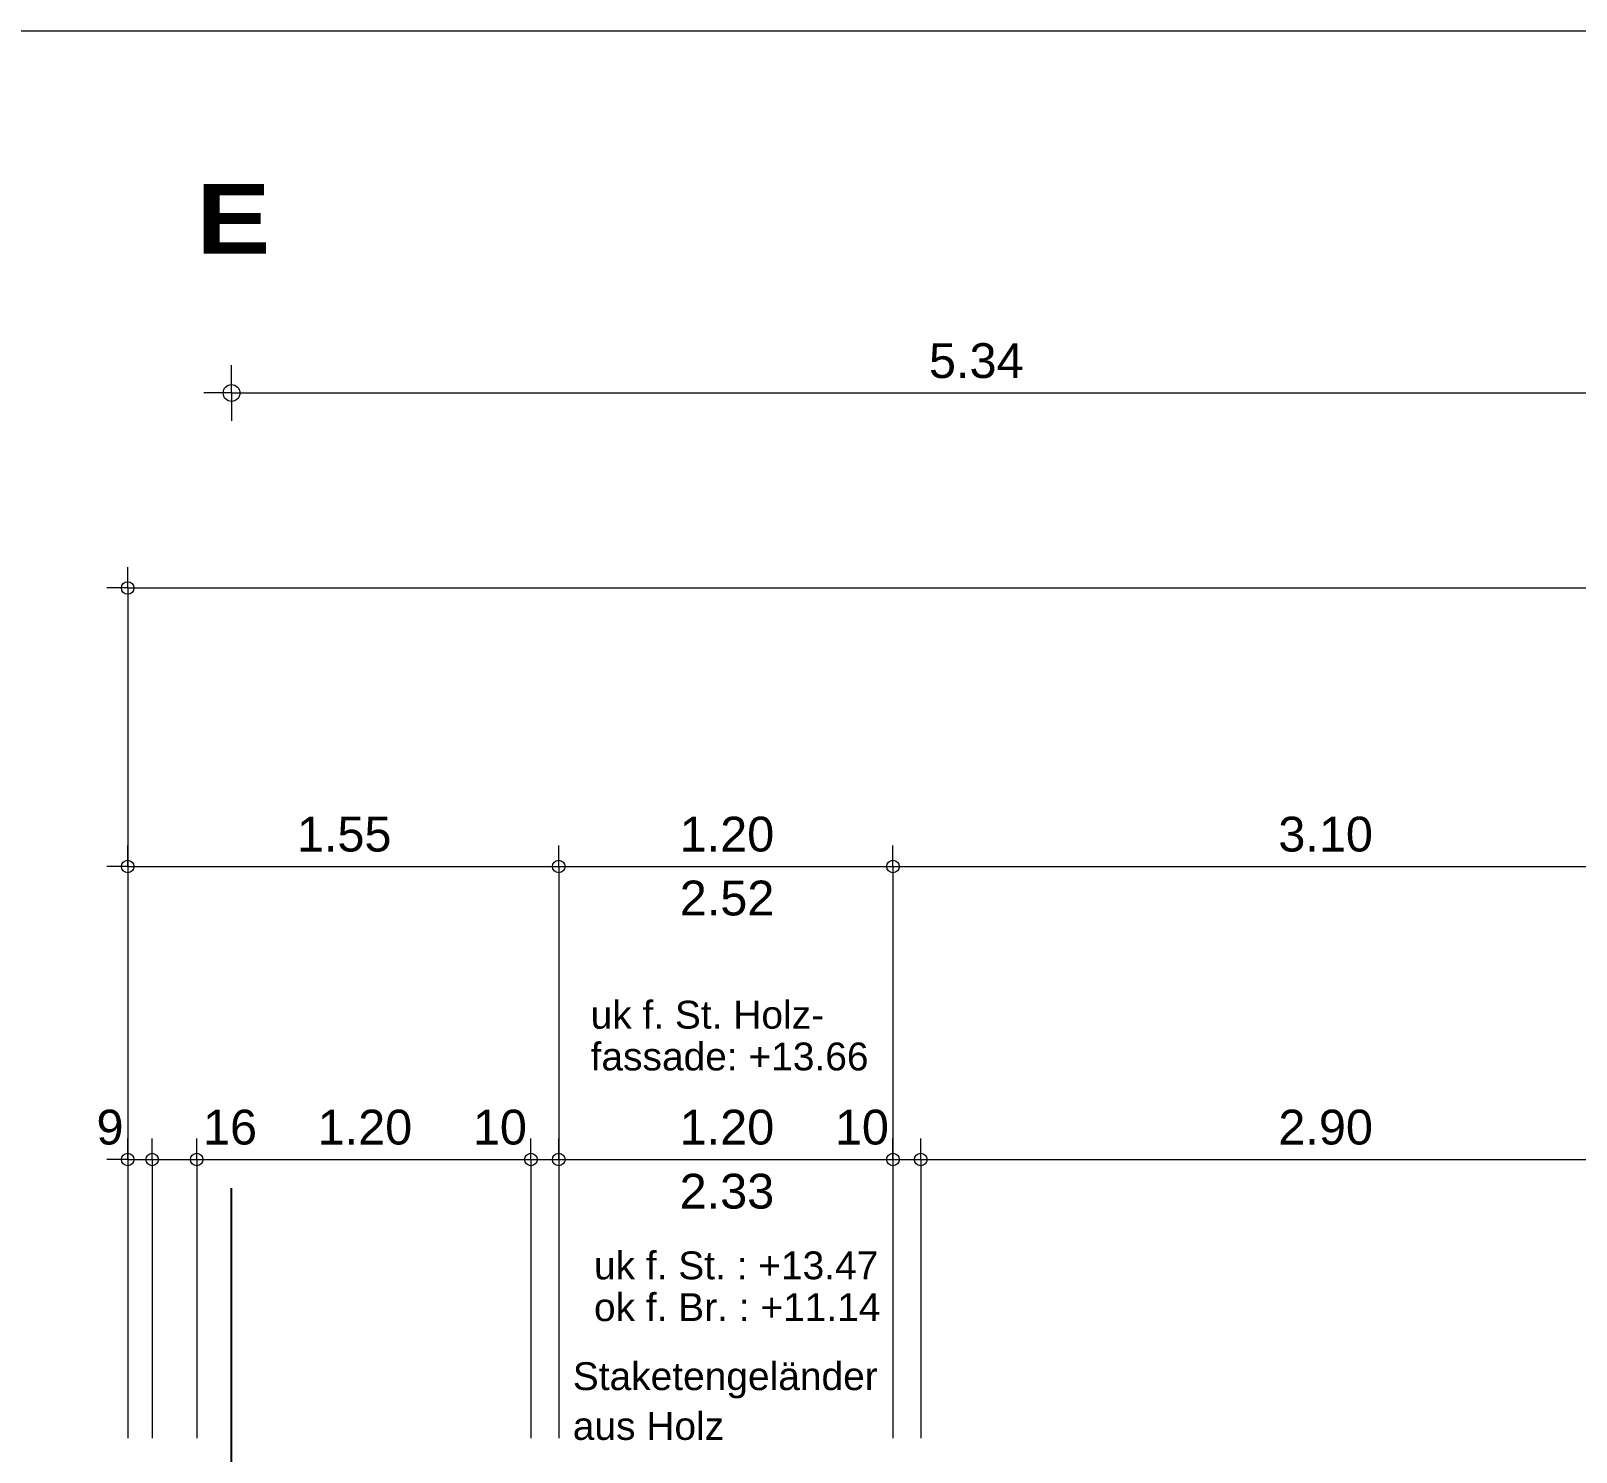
# Model space of a CAD drawing. Header units: metres. Extents: x 0.003 to 0.843, y 0.003 to 0.597.
# Drawn here: x 0.3104 to 0.4214, y 0.495 to 0.597 of the extents above; entities that cross this region are included whole.
import ezdxf

# ---------------------------------------------------------------- set-up
doc = ezdxf.new("R2010")
doc.units = ezdxf.units.M
for name, pattern in [('AUSGEZOGEN', [0]), ('LINIE_23', [0.0079, 0.004, -0.0013, 0, -0.0013, 0, -0.0013]), ('RAND', [44.45, 12.7, -6.35, 12.7, -6.35, 0, -6.35])]:
    doc.linetypes.add(name, pattern=pattern)
for name, color, linetype, lineweight in [('Bauachsen grob', 7, 'RAND', 13), ('Plankopf', 7, 'AUSGEZOGEN', 13), ('Text Koten', 7, 'AUSGEZOGEN', 25), ('Text Werkplan Ausfuehrung', 7, 'AUSGEZOGEN', 25), ('Vorprojektmasse', 7, 'AUSGEZOGEN', 13), ('Werkplan- Ausfuehrungsmasse', 7, 'AUSGEZOGEN', 13)]:
    doc.layers.add(name, color=color, linetype=linetype, lineweight=lineweight)
doc.styles.add('ARIAL', font='ARIAL.TTF')
doc.styles.add('Arial Black', font='Arial Black')

msp = doc.modelspace()

# ---------------------------------------------------------------- linework, layer by layer
at = {"layer": 'Bauachsen grob', "color": 32, "linetype": 'LINIE_23', "lineweight": 25, "true_color": 0xc36e14}
msp.add_line((0.32486, 0.0139), (0.32486, 0.581), dxfattribs=at)
at = {"layer": 'Plankopf', "color": 7, "linetype": 'AUSGEZOGEN', "lineweight": 13}
msp.add_line((0.003, 0.597), (0.843, 0.597), dxfattribs=at)
at = {"layer": 'Vorprojektmasse', "color": 32, "linetype": 'AUSGEZOGEN', "lineweight": 13, "true_color": 0xc36e14}
for q in [(0.32486, 0.573), (0.32286, 0.571), (0.32486, 0.569)]:
    msp.add_line((0.32486, 0.571), q, dxfattribs=at)
msp.add_lwpolyline([(0.32486, 0.571), (0.37312, 0.571), (0.37312, 0.571), (0.43166, 0.571)], dxfattribs=at)
msp.add_circle((0.32486, 0.571), 0.0006, dxfattribs=at)
at = {"layer": 'Werkplan- Ausfuehrungsmasse', "color": 7, "linetype": 'AUSGEZOGEN', "lineweight": 13}
for p, q in [((0.3174, 0.557), (0.3174, 0.5585)), ((0.3174, 0.557), (0.3159, 0.557)), ((0.3174, 0.557), (0.3174, 0.5555)), ((0.3174, 0.557), (0.3174, 0.533)), ((0.3174, 0.537), (0.3174, 0.5385)), ((0.34836, 0.537), (0.34836, 0.5385)), ((0.37236, 0.537), (0.37236, 0.5385)), ((0.3174, 0.537), (0.3159, 0.537)), ((0.3174, 0.537), (0.3174, 0.5355)), ((0.34836, 0.537), (0.34836, 0.5355)), ((0.37236, 0.537), (0.37236, 0.5355)), ((0.3174, 0.51596), (0.3174, 0.51746)), ((0.31916, 0.51596), (0.31916, 0.51746)), ((0.32236, 0.51596), (0.32236, 0.51746)), ((0.34636, 0.51596), (0.34636, 0.51746)), ((0.34836, 0.51596), (0.34836, 0.51746)), ((0.37236, 0.51596), (0.37236, 0.51746)), ((0.37436, 0.51596), (0.37436, 0.51746)), ((0.3174, 0.51596), (0.3159, 0.51596)), ((0.3174, 0.51596), (0.3174, 0.51446)), ((0.3174, 0.51596), (0.3174, 0.49596)), ((0.3174, 0.51596), (0.31916, 0.51596)), ((0.31916, 0.51596), (0.31916, 0.51446)), ((0.31916, 0.51596), (0.31916, 0.49596)), ((0.32236, 0.51596), (0.32236, 0.51446)), ((0.34636, 0.51596), (0.34636, 0.51446)), ((0.34636, 0.51596), (0.34836, 0.51596)), ((0.34836, 0.51596), (0.34836, 0.51446)), ((0.37236, 0.51596), (0.37236, 0.51446)), ((0.37236, 0.51596), (0.37436, 0.51596)), ((0.37436, 0.51596), (0.37436, 0.51446)), ((0.37436, 0.51596), (0.43236, 0.51596))]:
    msp.add_line(p, q, dxfattribs=at)
for points in [[(0.3174, 0.557), (0.47192, 0.557), (0.47192, 0.557), (0.63932, 0.557)], [(0.3174, 0.537), (0.3174, 0.51839), (0.3174, 0.51839), (0.3174, 0.513)], [(0.3174, 0.537), (0.32777, 0.537), (0.32777, 0.537), (0.33354, 0.537), (0.33354, 0.537), (0.34836, 0.537)], [(0.34836, 0.537), (0.34836, 0.53685), (0.34836, 0.53685), (0.34836, 0.53442), (0.34836, 0.53442), (0.34836, 0.513)], [(0.34836, 0.537), (0.34991, 0.537), (0.34991, 0.537), (0.3621, 0.537), (0.3621, 0.537), (0.37236, 0.537)], [(0.37236, 0.537), (0.37236, 0.53687), (0.37236, 0.53687), (0.37236, 0.53651), (0.37236, 0.53651), (0.37236, 0.53588), (0.37236, 0.53588), (0.37236, 0.513)], [(0.37236, 0.537), (0.37847, 0.537), (0.37847, 0.537), (0.43436, 0.537)], [(0.31916, 0.51596), (0.32188, 0.51596), (0.32188, 0.51596), (0.32236, 0.51596)], [(0.32236, 0.51596), (0.32236, 0.51575), (0.32236, 0.51575), (0.32236, 0.49596)], [(0.32236, 0.51596), (0.33824, 0.51596), (0.33824, 0.51596), (0.34636, 0.51596)], [(0.34636, 0.51596), (0.34636, 0.51583), (0.34636, 0.51583), (0.34636, 0.51545), (0.34636, 0.51545), (0.34636, 0.51312), (0.34636, 0.51312), (0.34636, 0.49596)], [(0.34836, 0.51596), (0.34836, 0.51578), (0.34836, 0.51578), (0.34836, 0.51537), (0.34836, 0.51537), (0.34836, 0.5129), (0.34836, 0.5129), (0.34836, 0.49596)], [(0.34836, 0.51596), (0.35042, 0.51596), (0.35042, 0.51596), (0.36678, 0.51596), (0.36678, 0.51596), (0.37236, 0.51596)], [(0.37236, 0.51596), (0.37236, 0.51563), (0.37236, 0.51563), (0.37236, 0.5152), (0.37236, 0.5152), (0.37236, 0.51451), (0.37236, 0.51451), (0.37236, 0.49596)], [(0.37436, 0.51596), (0.37436, 0.5156), (0.37436, 0.5156), (0.37436, 0.51515), (0.37436, 0.51515), (0.37436, 0.51444), (0.37436, 0.51444), (0.37436, 0.49596)]]:
    msp.add_lwpolyline(points, dxfattribs=at)
for centre in [(0.3174, 0.557), (0.3174, 0.537), (0.34836, 0.537), (0.37236, 0.537), (0.3174, 0.51596), (0.31916, 0.51596), (0.32236, 0.51596), (0.34636, 0.51596), (0.34836, 0.51596), (0.37236, 0.51596), (0.37436, 0.51596)]:
    msp.add_circle(centre, 0.00045, dxfattribs=at)

# ---------------------------------------------------------------- texts
at = {"layer": 'Bauachsen grob', "color": 32, "linetype": 'AUSGEZOGEN', "lineweight": 50, "true_color": 0xc36e14, "insert": (0.32232, 0.581), "char_height": 0.005, "width": 0.0025, "attachment_point": 7, "style": 'Arial Black'}
msp.add_mtext('E', dxfattribs=at)
at = {"layer": 'Text Koten', "color": 7, "linetype": 'AUSGEZOGEN', "lineweight": 18, "char_height": 0.002, "width": 0.001, "attachment_point": 7, "style": 'ARIAL'}
for s, insert in [('uk\\~f.\\~St.\\~Holz-', (0.35065, 0.52533)), ('fassade:\\~+13.66', (0.35065, 0.52233)), ('uk\\~f.\\~St.\\~:\\~+13.47', (0.35089, 0.50733)), ('ok\\~f.\\~Br.\\~:\\~+11.14', (0.35089, 0.50433))]:
    msp.add_mtext(s, dxfattribs=dict(at, insert=insert))
at = {"layer": 'Text Werkplan Ausfuehrung', "color": 7, "linetype": 'AUSGEZOGEN', "lineweight": 18, "char_height": 0.002, "width": 0.001, "attachment_point": 7, "style": 'ARIAL'}
for s, insert in [('Staketengeländer', (0.34937, 0.4988)), ('aus\\~Holz', (0.34937, 0.4958))]:
    msp.add_mtext(s, dxfattribs=dict(at, insert=insert))
at = {"layer": 'Vorprojektmasse', "color": 32, "linetype": 'AUSGEZOGEN', "lineweight": 25, "true_color": 0xc36e14, "insert": (0.37495, 0.57204), "char_height": 0.0025, "width": 0.00125, "attachment_point": 7, "style": 'ARIAL'}
msp.add_mtext('5.34', dxfattribs=at)
at = {"layer": 'Werkplan- Ausfuehrungsmasse', "color": 7, "linetype": 'AUSGEZOGEN', "lineweight": 25, "char_height": 0.0025, "width": 0.00125, "attachment_point": 7, "style": 'ARIAL'}
for s, insert in [('1.55', (0.32955, 0.53804)), ('1.20', (0.35704, 0.53804)), ('3.10', (0.40004, 0.53804)), ('2.52', (0.35705, 0.53345)), ('9', (0.31516, 0.517)), ('16', (0.32281, 0.517)), ('1.20', (0.33104, 0.517)), ('10', (0.34219, 0.517)), ('1.20', (0.35704, 0.517)), ('10', (0.36819, 0.517)), ('2.90', (0.40004, 0.517)), ('2.33', (0.35704, 0.5124))]:
    msp.add_mtext(s, dxfattribs=dict(at, insert=insert))

doc.saveas('drawing.dxf')
